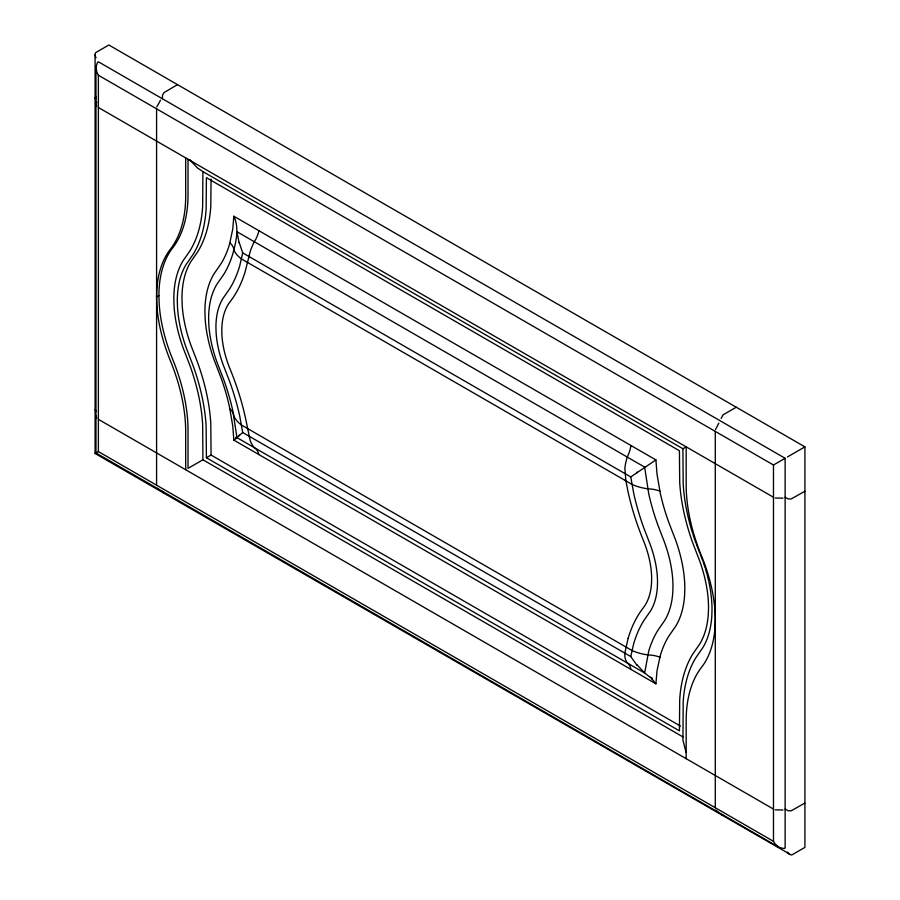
<?xml version="1.0" encoding="UTF-8"?>
<svg xmlns="http://www.w3.org/2000/svg" width="900" height="900" viewBox="0 0 900 900"><rect width="100%" height="100%" fill="white"/><g stroke="black" fill="none" stroke-linecap="round" stroke-linejoin="round"><path stroke-width="1.35" d="M156.578 108.844L156.578 485.179M708.908 582.143A114.851 66.308 60 0 1 712.012 609.626L711.821 616.005A114.851 66.308 60 0 1 702.63 647.966L695.936 657.585A159.356 92.002 60 0 0 683.19 701.933L682.954 740.07L685.957 752.164M95.085 54.529L95.422 53.044A2.441 1.991 60 0 1 96.052 52.391L108.855 45L804.915 446.861L804.915 847.395L792.113 854.786A2.441 1.991 60 0 1 791.235 855L95.085 453.476L95.096 54.776A5.861 4.792 60 0 0 96.075 57.758M95.974 67.129L97.358 62.651A5.917 4.837 60 0 1 98.381 61.796L785.126 458.291L785.126 848.059A5.917 4.837 60 0 1 783.877 848.52L779.31 847.485L95.974 452.97L95.974 67.129L96.817 71.82A16.065 13.117 60 0 0 98.381 75.24L98.381 451.575L95.096 453.465M233.843 216.236L232.751 229.162L229.444 244.519A160.549 92.7 60 0 1 220.804 264.082L214.211 273.532A113.659 65.621 60 0 0 204.919 311.479L205.121 318.026A113.659 65.621 60 0 0 214.211 360.157L220.804 377.213A160.549 92.7 60 0 1 229.444 406.755L232.751 425.925L233.843 440.111L655.909 683.798L657 670.86L660.296 655.504A160.549 92.7 60 0 1 668.947 635.951L675.529 626.49A113.659 65.621 60 0 0 684.63 594.866L684.821 588.544A113.659 65.621 60 0 0 675.529 539.865L668.947 522.81A160.549 92.7 60 0 1 660.296 493.279L657 474.098L655.909 459.911L233.843 216.236C239.49 228.15 236.104 241.65 232.841 253.71A171.551 99.045 60 0 1 223.605 274.601L217.024 284.051A102.656 59.265 60 0 0 208.631 318.319L208.8 324.236A102.656 59.265 60 0 0 217.024 362.284L223.605 379.327A171.551 99.045 60 0 1 232.841 410.884L236.97 437.636L233.843 440.111M655.909 683.798L650.452 677.194M651.881 678.96L651.938 677.587M721.114 418.466L723.127 414.81L736.234 407.216M239.096 242.899L236.97 231.727L644.625 467.089L648.754 493.841A171.551 99.045 60 0 0 658.001 525.398L664.571 542.441A102.656 59.265 60 0 1 672.964 586.406L672.795 592.11A102.656 59.265 60 0 1 664.571 620.685L658.001 630.124A171.551 99.045 60 0 0 648.754 651.015L644.625 672.998L650.441 677.531M239.153 242.381L242.696 252.877L239.681 266.051A187.639 108.337 60 0 1 229.579 288.911L223.009 298.339A86.569 49.984 60 0 0 215.933 327.24L216.079 332.224A86.569 49.984 60 0 0 223.009 364.32L229.579 381.33A187.639 108.337 60 0 1 239.681 415.845L242.696 432.506L236.97 437.636L644.625 672.998L637.155 664.909M637.099 665.426L630.754 656.55L633.769 643.376A187.639 108.337 60 0 1 643.871 620.516L650.441 611.1A86.569 49.984 60 0 0 657.371 587.002L657.518 582.188A86.569 49.984 60 0 0 650.441 545.119L643.871 528.109A187.639 108.337 60 0 1 633.769 493.582L630.754 476.933L242.696 252.877M156.78 106.987L160.526 100.192M715.489 429.559L718.875 423.124M628.144 638.224L624.803 653.107L624.87 656.831A39.296 19.901 -54.5 0 0 627.289 662.985L628.515 664.031A22.477 12.33 -57.6 0 1 630.877 669.341M96.817 102.038L95.974 104.141L96.817 106.245M630.754 476.933L655.909 459.911M95.906 96.84L95.085 98.089L96.052 99.439M177.525 84.645L163.98 92.61L162.518 95.141L162.394 98.764M185.692 469.71L185.692 431.786A144.866 83.644 60 0 0 170.314 360.585A129.341 74.677 60 0 1 156.814 304.459L156.589 297.011L158.917 295.673A129.341 74.677 60 0 1 172.643 247.95A144.866 83.644 60 0 0 188.021 194.501L188.021 159.379M190.091 159.817A38.711 31.601 60 0 0 191.216 161.359L197.482 167.985L202.916 171.619L202.646 206.595A159.356 92.002 60 0 1 189.889 250.931L183.206 260.55A114.851 66.308 60 0 0 173.824 298.901L174.015 305.505A114.851 66.308 60 0 0 183.206 348.086L189.889 365.411A159.356 92.002 60 0 1 202.646 424.496L202.916 459.765L188.021 468.371L188.021 430.436A144.866 83.644 60 0 0 172.643 359.235A129.341 74.677 60 0 1 159.143 303.12L158.917 295.673M206.404 457.751L679.433 730.856L679.702 699.637A164.295 94.86 60 0 1 692.854 653.918L699.536 644.299A109.913 63.461 60 0 0 708.334 613.721L708.525 607.601A109.913 63.461 60 0 0 699.536 560.531L692.854 543.195A164.295 94.86 60 0 1 679.702 482.299L679.433 450.765L206.404 177.66L206.134 208.879A164.295 94.86 60 0 1 192.982 254.599L186.3 264.218A109.913 63.461 60 0 0 177.311 300.915L177.502 307.238A109.913 63.461 60 0 0 186.3 347.985L192.982 365.321A164.295 94.86 60 0 1 206.134 426.229L206.404 457.751L211.061 455.062L680.434 726.064M202.916 171.619L682.92 448.751L685.957 446.996M98.381 75.24L773.482 465.007L785.126 458.291M787.455 456.941L804.915 446.861M804.915 491.22L791.235 498.971L788.321 498.971L785.126 497.261M804.915 803.036L791.235 810.788L788.321 810.788L785.126 809.089M723.127 815.288L721.181 814.444M782.944 498.173L775.192 498.026M782.944 809.989L775.192 809.842M624.825 480.274L625.826 480.442L628.144 492.244A195.784 113.04 60 0 0 643.331 540.281A78.345 45.225 60 0 1 651.656 578.812L651.521 583.155A78.345 45.225 60 0 1 643.331 607.759A195.784 113.04 60 0 0 628.144 638.224M717.874 811.834L715.725 810.056M98.381 107.494L773.482 497.261M229.523 242.64L229.871 242.843A23.378 13.5 0 0 1 233.831 249.829A40.916 23.625 0 0 0 241.493 258.952L631.957 484.391A40.916 23.625 0 0 0 647.764 488.824A23.378 13.5 0 0 1 659.869 491.108L660.217 491.299M229.523 408.724L229.871 408.926A23.378 13.5 0 0 1 233.831 415.912A40.916 23.625 0 0 0 241.493 425.036L631.957 650.475A40.916 23.625 0 0 0 647.764 654.896A23.378 13.5 0 0 1 659.869 657.18L660.217 657.383M242.696 432.506L630.754 656.55M202.916 459.765L682.92 736.898M98.381 419.321L773.482 809.089M98.381 451.575L773.482 841.342A16.065 13.117 60 0 0 775.665 844.403L779.31 847.485M789.784 854.55L789.345 854.269A5.974 4.883 60 0 1 787.466 852.086M96.052 411.255L95.085 409.905M158.287 488.947L157.556 488.34M163.08 492.728L162.394 491.22M96.817 418.061L95.974 415.957M696.409 544.309L699.649 552.712M700.144 554.006L702.63 560.43M625.826 480.442L624.87 468.022A39.296 25.166 -66.1 0 1 627.289 457.076L628.515 454.174A22.477 13.59 -62.5 0 0 630.877 445.455M637.099 472.14L637.155 472.725M239.096 435.094L239.153 435.668M235.8 437.332L235.856 438.772M773.482 465.007L773.482 841.342M715.286 431.404L715.286 807.739M686.171 446.873L686.171 484.796A144.866 83.644 60 0 0 701.55 555.998A129.341 74.677 60 0 1 715.275 619.571L715.05 626.76A129.341 74.677 60 0 1 701.55 667.283A144.866 83.644 60 0 0 686.171 720.742L686.171 758.666M682.92 448.751L683.19 484.031A159.356 92.002 60 0 0 692.539 533.014M211.061 179.167L210.791 206.19A164.295 94.86 60 0 1 197.64 251.91L190.946 261.529A109.913 63.461 60 0 0 181.969 298.226L182.149 304.549A109.913 63.461 60 0 0 190.946 345.296L197.64 362.632A164.295 94.86 60 0 1 210.791 423.54L211.061 455.062M185.692 157.916L185.692 195.84A144.866 83.644 60 0 1 170.314 249.3A129.341 74.677 60 0 0 156.589 297.011M695.936 543.105A159.356 92.002 60 0 1 692.933 534.274M703.058 561.645A114.851 66.308 60 0 1 705.082 567.709M705.454 568.913A114.851 66.308 60 0 1 706.849 573.75M707.175 574.954A114.851 66.308 60 0 1 708.649 580.95M258.874 454.567A22.477 13.59 -62.5 0 0 255.915 448.909L254.306 447.649A39.296 25.166 -66.1 0 1 250.155 440.494L245.306 417.195A195.784 113.04 60 0 0 230.119 369.157A78.345 45.236 60 0 1 221.917 335.126L221.794 330.626A78.345 45.225 60 0 1 230.119 301.714A195.784 113.04 60 0 0 245.306 271.204L250.155 251.685A39.296 19.901 -54.5 0 1 254.306 241.74L255.915 239.062A22.477 12.33 -57.6 0 0 258.874 230.681"/></g></svg>
